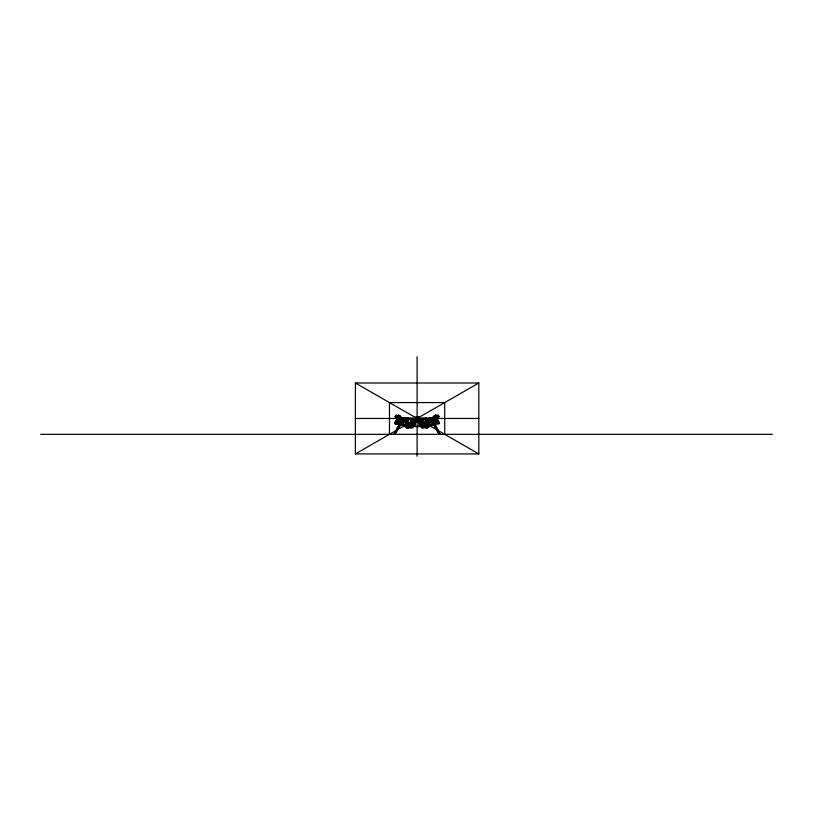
<?xml version="1.0" encoding="UTF-8"?>
<svg xmlns="http://www.w3.org/2000/svg" width="813" height="813" viewBox="0 0 813 813"><rect width="100%" height="100%" fill="white"/><g stroke="black" fill="none" stroke-linecap="round" stroke-linejoin="round"><path stroke-width="1.22" d="M415.148 420.89L415.148 419.061M413.959 420.28L415.89 419.671L415.91 421.5M415.656 420.89L415.656 419.671M417.719 419.671L417.719 421.5L417.689 419.864L416.51 419.864M419.63 423.319L419.63 421.5L414.569 421.5L414.569 423.319M421.784 419.234L421.784 418.248M422.089 418.522L422.018 419.854L423.136 419.854M422.303 423.319L422.303 421.896M422.232 419.854L422.232 418.522M422.445 419.854L422.445 418.522M422.496 427.811L422.496 427.018M422.78 419.854L422.658 418.522M422.882 419.854L422.882 418.522M423.065 419.854L423.055 418.522M423.471 427.018L423.471 427.811M423.431 419.234L423.431 418.248M423.756 423.319L423.756 421.896L422.445 421.886L422.445 421.286M425.067 418.959L425.067 418.248L426.256 418.248L426.256 418.959M425.738 418.248L426.083 427.811M425.992 418.959L425.992 418.248L425.331 418.248L425.504 418.929M426.398 427.811L426.408 418.248M426.937 427.018L426.937 427.811L427.171 427.201M426.977 424.66L426.977 425.829L430.219 425.829L430.219 424.66M428.075 421.469L427.445 421.154L426.998 421.957A1.453 1.189 -90 0 0 426.561 422.486M427.323 427.811L429.701 425.829L429.701 424.66M430.219 425.829L427.841 427.811L421.083 427.811M428.045 425.829L428.166 425.057L428.4 425.829M428.634 425.829L428.045 425.514M428.776 424.66L428.776 423.207A1.453 1.189 -90 0 0 428.624 422.486M428.786 418.248L428.786 419.274L426.398 419.274M429.355 425.829L429.355 424.66M429.355 418.248L429.355 419.274L426.408 419.264M429.701 419.274L429.701 418.126L420.86 418.248M430.423 424.66L429.528 425.118M430.534 422.557L431.886 423.167L430.534 422.557L430.534 421.347L431.408 420.738A1.453 1.189 -90 0 1 431.124 420.738L430.412 418.929M431.012 422.557L431.012 421.347M431.408 424.66L431.408 423.167M431.886 425.24L431.845 422.506M432.323 424.66L432.323 422.496L432.841 422.547C429.488 420.768 431.744 420.616 431.551 418.624M428.177 423.106A1.453 1.189 90 0 1 427.892 424.162L427.658 424.406A1.453 1.189 90 0 1 426.002 424.02L427.262 423.136L426.022 422.496M427.496 423.136L427.343 423.746L429.467 421.541M427.577 424C424.925 424.681 431.266 420.982 428.481 420.951M433.217 422.374L431.957 419.02L432.486 419.02M437.668 417.821L439.162 416.551L438.39 415.209L435.748 415.209L434.975 415.86L436.337 418.238L437.546 417.587L436.195 416.896M425.971 423.715L425.921 422.821M427.872 423.746L427.14 423.797C433.786 419.102 423.238 421.642 426.632 424.112M397.638 419.152L398.919 420.25L398.39 419.793M397.791 419.203L397.974 419.762L397.821 419.102M405.514 425.433L406.185 425.138L405.809 425.829M428.014 422.486A1.453 1.189 -90 0 1 428.177 423.207L428.136 423.583A1.453 1.189 -90 0 1 425.961 423.939L425.961 422.851M434.64 424.203C434.955 423.075 433.288 423.858 433.075 424.122L429.945 420.148A1.453 1.189 -90 0 1 430.24 418.126A1.453 1.189 -90 0 1 431.896 418.482L432.567 419.925L431.988 417.994A1.453 1.189 -90 0 0 430.809 418.126L430.382 418.756A1.453 1.189 -90 0 0 430.514 420.148C436.571 429.437 429.081 409.843 432.577 422.323M408.289 422.821C408.644 425.666 404.122 422.364 405.179 420.89C407.516 420.321 410.148 424.782 406.632 424M406.337 423.746L407.069 423.797L406.449 423.075M398.329 416.713L397.781 416.398M395.027 423.329L394.833 422.526L400.026 422.526L401.754 418.817A1.453 1.189 90 0 0 401.795 419.925L400.992 422.374M401.774 422.516L401.216 421.774M403.827 418.756L403.4 418.126A1.453 1.189 90 0 0 402.211 417.994L401.531 419.183L402.039 420.504M401.175 422.018L402.821 418.644M402.648 418.624L402.892 420.097L403.797 418.929M402.811 418.492L403.522 418.492A1.453 1.189 90 0 1 403.695 420.148L403.848 419.152M404.996 421.246C407.994 429.274 406.754 418.959 408.238 423.715M402.029 419L401.642 419.925M400.972 421.774L402.435 419M398.024 419.102L398.116 419.925M432.364 419.854L431.988 419.457M436.49 416.51L435.544 416.591L436.175 416.795M432.14 423.593L432.506 423.725A1.22 0.996 90 0 1 432.17 424.203M402.069 419.955L402.415 419.112M403.502 418.238L402.801 418.126A1.453 1.189 90 0 0 401.612 417.994C400.169 417.181 400.443 420.321 402.211 419.234M394.63 433.736L395.088 434.244L401.744 423.055L404.254 420.148A1.453 1.189 90 0 0 403.97 418.126A1.453 1.189 90 0 0 402.313 418.482L394.366 434.315L400.728 424.122C399.529 422.038 389.945 426.52 397.14 420.006M401.49 417.953C403.136 417.557 400.148 418.116 401.541 419.132M403.522 419.65C403.014 417.303 402.029 421.134 404.457 419.63M430.514 418.736L430.473 419.823M404.051 420.423L401.114 423.441L394.854 423.329L400.23 423.319L394.427 433.908L400.23 423.319L394.59 422.953M399.772 424.376L396.856 429.721L399.844 424.538M398.065 416.459L398.807 415.209L402.801 418.126M396.541 417.821L395.047 416.551L395.819 415.209L399.234 415.86L397.862 418.238L395.748 418.238L396.663 416.652M395.047 416.551L396.338 417.211M395.585 416.52L397.1 417.587L398.461 415.209M397.1 417.587C397.506 417.028 399.864 416.51 397.72 416.51L397.1 417.587L397.862 418.238L396.663 417.587M397.852 416.276L398.807 415.209M397.445 417.587L398.218 418.238L399.579 415.86M398.218 418.238L400.159 415.86M395.24 423.492L395.921 423.451M399.793 422.943L394.224 433.736L395.138 434.172M402.272 422.008L403.705 420.941L407.12 424.406A1.453 1.189 -90 0 0 408.766 424.02A1.453 1.189 -90 0 0 408.451 422.008L403.98 419.63M404.152 420.758L403.776 421.419L406.47 424.162M404.518 421.713L405.484 420.026L403.004 418.451M396.51 422.475L398.268 420.514A1.22 0.996 90 0 0 398.736 420.25M398.604 419.742L396.338 423.451L395.26 422.526L397.598 418.878M406.134 421.469L407.364 421.154L407.77 421.937A1.453 1.189 90 0 1 408.248 422.486M435.819 419.793L435.29 420.25L436.571 419.152M394.833 422.526L397.171 418.878M403.421 420.067L401.185 422.496M401.337 422.435L403.024 420.758L403.705 420.941M405.037 421.073L408.177 422.496M405.26 420.982L407.191 423.685M408.187 423.695L407.567 424.112M431.51 418.817L431.246 419.864L428.715 420.026L425.758 422.008A1.453 1.189 90 0 0 425.443 424.02A1.453 1.189 90 0 0 427.089 424.416L430.504 420.941L431.317 420.931M433.004 420.24A1.453 1.189 -90 0 0 433.278 419.183L433.492 418.116L432.587 417.994A1.453 1.189 -90 0 0 431.408 418.126L435.392 415.209L437.109 417.587L436.337 418.238L438.461 418.238L437.546 416.652M432.75 419.061C434.071 419.935 431.581 417.018 432.709 417.953M432.943 422.354L432.435 422.516M426.825 423.929L429.061 421.713L430.433 421.419L430.057 420.758M428.908 421.713L429.01 421.073M429.406 421.652L427.049 423.969M436.774 418.238L439.162 416.551M436.134 419.793L436.429 419.051M437.028 418.878L439.609 422.953L433.979 423.319L435.717 426.5M439.609 422.953L433.979 423.319L439.782 433.908L436.886 428.614M436.144 416.459L435.748 415.209M433.339 423.868L438.969 423.492M431.52 418.665L428.725 420.016L429.691 421.713M430.504 420.941L431.103 422.008L431.896 421.337M431.103 422.008L432.374 421.337L431.937 422.008M434.254 420.941L433.705 421.419L435.107 422.15L436.093 421.673L433.979 420.941M434.325 421.744L434.874 421.266M435.656 421.673L432.11 423.573M435.798 416.459L436.357 416.276M437.099 415.86L437.861 415.209M432.77 420.504L437.109 417.587M438.461 418.238L434.843 421.337L429.894 421.337M430.158 420.423L433.095 423.441L434.172 422.526L439.366 422.526M433.095 423.441L437.872 423.451L438.949 422.526L436.611 418.878M398.4 420.25L398.909 419.813M434.528 423.746L439.487 423.573L436.947 420.179M433.776 423.492L439.345 423.329L437.15 420.006M405.108 420.982L407.933 422.364L407.11 421.906M403.665 422.557L402.323 423.167L403.665 422.557L403.665 421.347M426.449 421.835L429.345 420.392L426.032 421.835L427.353 421.906A1.453 1.189 90 0 0 426.449 421.835L429.681 420.097M426.185 422.394L427.099 421.906M426.744 422.364L427.506 421.906M426.439 422.364L428.644 420.951L426.276 422.364L426.835 422.343M436.256 419.681L436.388 419.102M355.383 453.928L478.816 382.994L478.816 453.928L355.383 453.928L355.383 382.994L478.816 382.994M416.581 418.746L417.628 418.177M402.242 423.847L398.116 421.673L400.23 420.941M426.398 421.957L426.429 421.937A1.453 1.189 -90 0 0 425.961 422.486M436.083 419.925L436.175 419.102M431.967 423.847L435.544 422.15M419.427 418.299L419.508 418.898M398.085 416.835L397.72 416.51M402.831 418.553L403.36 418.522M403.014 420.748L402.831 420.717A1.453 1.189 90 0 0 403.075 420.738L402.669 420.748M407.15 423.969L406.033 423.106A1.453 1.189 -90 0 0 406.317 424.162L406.551 424.406A1.453 1.189 -90 0 0 408.197 424.02M414.772 418.98L414.772 418.299M430.677 418.492L431.368 418.553M428.573 420.89L429.162 421.073M426.825 424.061L425.961 423.868M427.587 421.124L426.591 421.327L427.038 421.805M404.528 420.097L407.882 422.008A1.453 1.189 -90 0 1 408.116 422.262M410.728 427.811L410.748 427.018M407.465 418.248L404.498 418.126L404.498 419.274M407.953 418.248L408.217 418.959M408.472 427.201L408.472 427.811L408.472 418.248L409.142 418.959M407.953 418.959L408.512 418.959M407.801 418.248L407.801 419.264L404.844 419.274L404.844 418.248L413.35 418.248M415.27 417.74L418.939 417.74M418.37 418.045L420.036 418.38L418.939 420.047L415.27 420.047L415.27 419.152L414.132 418.665L415.27 418.024L415.27 417.13L418.929 417.13L418.939 418.024M400.718 418.116L401.317 418.116M430.707 418.238L431.408 418.126M432.882 418.116L433.492 418.116M355.383 418.461L478.816 418.461M403.451 418.665L405.697 418.665M401.602 418.817L402.171 418.817M432.607 418.817L432.038 418.817L439.833 434.315L434.416 422.943M401.459 419.061L400.931 419.183A1.453 1.189 90 0 0 401.439 420.504L398.787 418.238M407.547 418.959L412.425 418.959M421.784 418.959L426.408 418.959M402.211 419.457L401.835 419.854M401.744 419.671L402.272 419.66M415.148 419.671L415.89 420.28L410.453 420.28M431.937 419.671L432.465 419.671M423.756 420.28L418.319 420.28L418.319 420.89L418.299 419.03M402.882 420.931L402.618 422.008L401.835 421.337M410.453 421.286L413.36 421.286M420.849 421.286L423.756 421.286M399.366 421.337L404.722 421.337L403.776 421.419L405.067 420.016L404.102 421.713L405.128 421.734M407.76 421.835L404.864 420.392L406.795 421.358M414.569 421.896L410.453 421.896L411.764 421.886L411.764 421.286M414.976 421.866L419.244 421.866M419.63 421.896L423.756 421.896M433.542 422.13L434.172 422.526M406.073 422.831A1.453 1.189 90 0 0 406.033 423.207L405.423 423.207L405.423 424.66M407.252 423.207L408.451 423.207M414.976 423.187L409.843 423.309L409.843 426.195L413.959 426.195L413.959 423.309M419.244 423.187L424.366 423.309L424.366 426.195L420.24 426.195L420.24 423.309M425.758 423.207L426.957 423.207M428.177 423.207L428.736 423.583A1.453 1.189 -90 0 1 426.561 423.939M434.559 423.197L433.075 424.122L439.122 434.244L439.579 433.736M405.443 423.38L406.947 423.36M427.252 423.36L428.766 423.38M394.712 423.573L399.905 423.573M406.236 423.563L406.998 423.563M427.201 423.563L427.963 423.563M434.305 423.573L439.487 423.573M395.677 423.868L400.87 423.868M406.47 423.898L407.232 423.898M426.977 423.898L427.74 423.898M400.728 424.122L400.057 423.197M406.317 424.162L406.886 424.162M427.323 424.162L427.892 424.162M407.801 424.66L401.541 424.66L401.541 425.24L404.915 425.24M426.398 424.66L432.668 424.66L432.668 425.24L429.294 425.24M409.843 424.823L413.959 424.823M420.24 424.823L424.366 424.823M404.681 425.118L403.787 424.66M409.843 425.585L413.959 425.585M420.24 425.585L424.366 425.585M403.959 425.118L403.99 425.829L407.232 425.829L407.232 424.66M409.843 425.89L413.959 425.89M420.24 425.89L424.366 425.89M407.547 426.408L408.472 426.408M425.727 426.408L426.652 426.408M407.547 427.018L413.116 427.018M421.083 427.018L426.652 427.018M403.99 425.829L406.876 427.811M411.5 427.11L412.313 427.11M421.896 427.11L422.709 427.11M427.323 427.201L427.841 427.201M413.116 427.811L406.368 427.811L406.368 427.201M439.061 434.172L434.081 425.118M40.65 434.335L772.35 434.335M411.266 419.854C411.541 416.541 410.087 421.012 412.191 419.854L412.191 418.522L412.221 419.234M425.738 418.959L426.662 418.959M398.665 422.14L401.703 423.725A1.22 0.996 -90 0 0 402.039 424.203M417.11 426.54L419.244 426.54L419.244 421.5M431.215 420.758L431.591 422.008M416.581 418.177L417.628 418.746M355.383 382.994L478.816 453.928M404.498 425.829L404.498 424.66L404.498 425.829L406.876 427.201M431.388 418.868L430.687 419.65M399.671 423.746L399.569 424.203M435.301 419.813L435.809 420.25M400.026 422.526L401.114 423.441M396.338 415.209L397.11 415.86M402.313 421.337L403.096 422.008M399.955 420.941L400.504 421.419L399.102 422.15L398.553 421.673M395.748 418.238L399.884 421.744M406.165 423.085L404.732 421.541M404.854 421.581L406.866 423.746L406.703 423.136M436.022 419.742L437.689 422.475M435.605 419.742L437.872 423.451M435.392 415.209L436.012 416.276M436.144 416.51L436.764 417.587M434.63 415.86L435.992 418.238M434.051 415.86L435.412 418.238M429.132 420.026L430.097 421.713L427.729 424.162A1.453 1.189 90 0 0 428.024 423.106M436.723 428.746L439.681 433.99L436.764 428.654M433.949 422.13L432.445 418.817A1.453 1.189 -90 0 1 432.414 419.925M406.033 423.207L406.073 423.583A1.453 1.189 90 0 0 408.248 423.939M436.175 418.908L436.175 419.904M415.352 419.671L415.352 420.28M412.425 418.248L412.425 419.234M412.12 418.522L412.12 419.234M411.713 427.018L411.713 427.811M411.154 418.522L411.419 419.854M410.778 418.248L410.778 419.234M408.878 418.248L408.888 418.522M407.801 419.264L407.801 427.811M407.262 427.018L407.262 427.811M407.039 427.201L407.039 427.811M405.423 418.248L405.423 419.274L407.801 419.274L407.801 422.221M444.721 434.335L444.721 402.587L389.478 402.587L389.478 434.335M423.786 426.195L423.756 419.234L420.849 419.234L420.849 421.896L422.16 421.886L422.16 421.286M422.872 425.585L422.872 426.347L421.713 426.195M422.414 426.347L422.414 427.11M422.303 419.234L422.303 420.28M422.303 426.347L422.303 427.11M420.849 423.126L420.849 425.585M420.819 423.309L420.819 426.195M419.61 421.5L419.61 426.54L414.61 426.54L414.61 421.5M419.102 419.061L419.102 420.89M418.807 417.516L415.341 417.516M418.746 418.045L418.746 416.581L418.583 418.045M417.099 356.744L417.099 456.256M416.49 419.671L416.49 421.5M414.976 421.5L414.976 426.54M413.39 423.309L413.39 426.195M413.36 423.126L413.36 425.585M412.476 425.585L412.476 426.347L411.317 426.195M412.049 421.286L412.049 421.886L413.36 421.896L413.36 419.234L410.463 419.234L410.423 426.195M411.978 418.522L411.906 420.28M411.906 421.896L411.906 423.319M412.008 426.347L411.906 427.11M411.754 418.522L411.754 419.854M411.551 418.522L411.551 419.854M405.087 418.665L405.087 419.244M404.854 418.126L404.854 419.274M404.854 424.66L404.854 425.829M403.197 421.347L403.197 422.557M402.791 423.167L402.791 424.66M402.384 422.506L402.384 424.66M402.364 422.506L402.323 425.24M401.886 422.496L401.886 424.66M407.648 423.939A1.453 1.189 90 0 1 405.463 423.583L405.423 423.207A1.453 1.189 90 0 1 405.585 422.486M426.093 422.262A1.453 1.189 90 0 1 426.327 422.008L426.601 421.835A1.453 1.189 90 0 1 427.211 421.784M436.947 418.207A1.22 0.996 -90 0 1 437.506 419.528L437.069 419.599A1.22 0.996 -90 0 0 437.048 418.898M435.707 420.016A1.22 0.996 -90 0 0 436.357 420.514L435.931 420.514A1.22 0.996 -90 0 1 435.29 420.016M397.252 418.207A1.22 0.996 90 0 0 396.693 419.528L397.13 419.599A1.22 0.996 90 0 1 397.161 418.898M419.03 422.973A2.226 2.226 0 0 1 419.03 425.199M414.965 424.66A2.226 2.226 0 0 1 414.965 423.512M426.114 423.106C426.845 425.229 427.435 421.429 426.114 423.106M407.161 423.055C408.096 423.603 407.892 423.004 407.161 423.055M426.114 423.055C426.652 425.24 427.557 421.551 426.114 423.055M395.687 431.855L394.529 433.99L395.707 431.896M438.624 416.52L437.851 417.181L438.634 416.551M412.343 424.284L411.459 424.589L412.343 424.284M422.74 424.284L421.866 424.589L422.74 424.284"/></g></svg>
